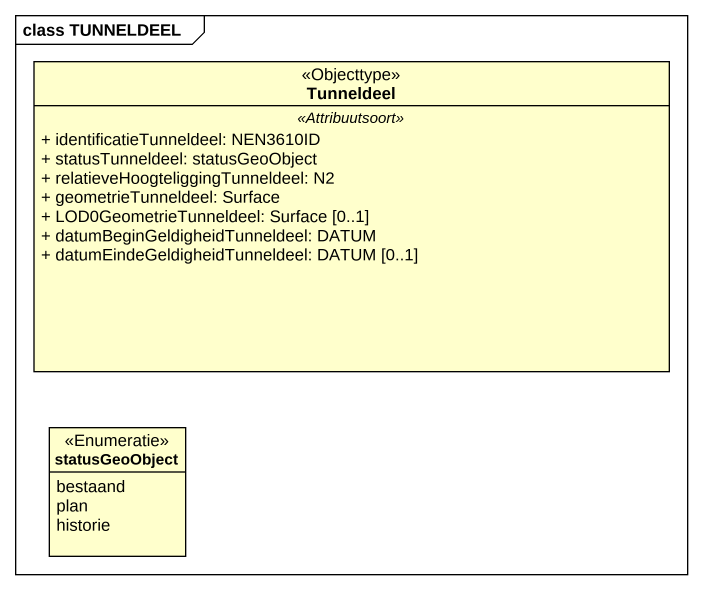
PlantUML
@startuml
mainframe class TUNNELDEEL
hide circle
hide empty members
skinparam classAttributeIconSize 0
class Tunneldeel <<Objecttype>> {
  .. <<Attribuutsoort>> ..
  + identificatieTunneldeel: NEN3610ID
  + statusTunneldeel: statusGeoObject
  + relatieveHoogteliggingTunneldeel: N2
  + geometrieTunneldeel: Surface
  + LOD0GeometrieTunneldeel: Surface [0..1]
  + datumBeginGeldigheidTunneldeel: DATUM
  + datumEindeGeldigheidTunneldeel: DATUM [0..1]
}
enum statusGeoObject <<Enumeratie>> {
  bestaand
  plan
  historie
}
@enduml
